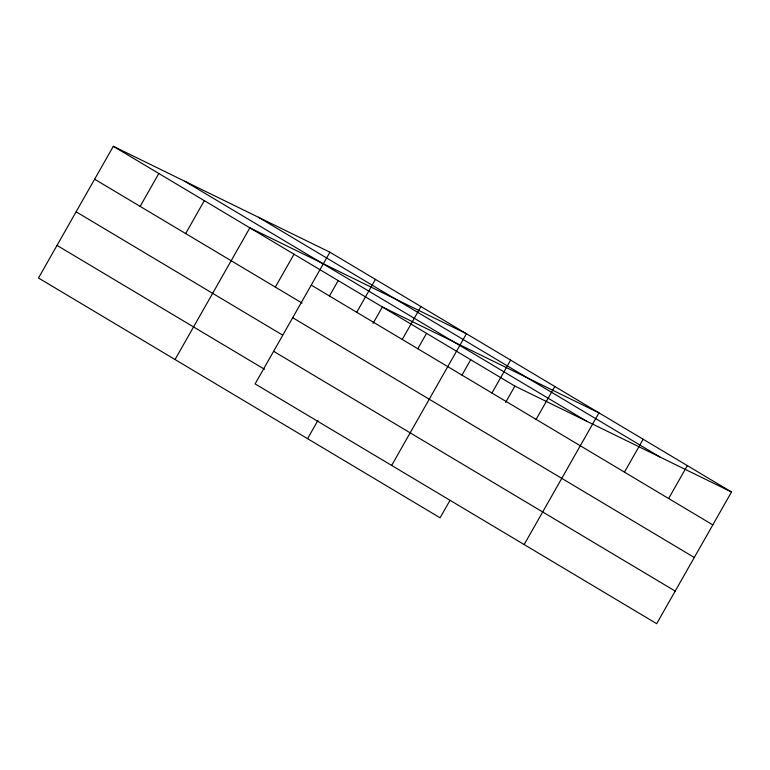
<?xml version="1.0" encoding="UTF-8"?>
<svg xmlns="http://www.w3.org/2000/svg" width="770" height="770" viewBox="0 0 770 770"><rect width="100%" height="100%" fill="white"/><g stroke="black" fill="none" stroke-linecap="round" stroke-linejoin="round"><path stroke-width="1.16" d="M329.916 252.204L255.101 383.903L656.685 623.69L731.5 491.992L329.916 252.204L113.315 146.31L38.5 278.008L440.084 517.796L449.93 500.471M140.14 206.379L158.832 173.481M185.657 233.56L204.339 200.662M175.04 359.532L249.855 227.833L466.456 333.737L391.641 465.436M275.342 287.104L294.025 254.216M329.445 296.007L338.203 280.588M356.741 312.274L375.423 279.385M307.567 438.669L317.981 420.324M373.036 323.41L382.382 306.97L598.973 412.864L524.158 544.563M402.258 339.454L420.94 306.556M417.792 348.762L426.551 333.343M461.971 375.134L470.73 359.715M491.943 393.008L510.625 360.11M505.553 402.546L514.899 386.097L731.5 491.992M536.113 419.381L554.804 386.482M624.46 472.135L643.152 439.237M668.639 498.517L687.321 465.619M258.441 217.256L660.025 457.043M184.79 181.258L586.374 421.046M113.315 146.31L514.899 386.097M311.224 285.102L712.808 524.89M94.623 179.208L302.052 303.053M292.706 317.702L694.29 557.49M76.105 211.808L282.503 335.046M273.619 351.303L675.203 591.091M57.019 245.399L264.447 369.253"/></g></svg>
